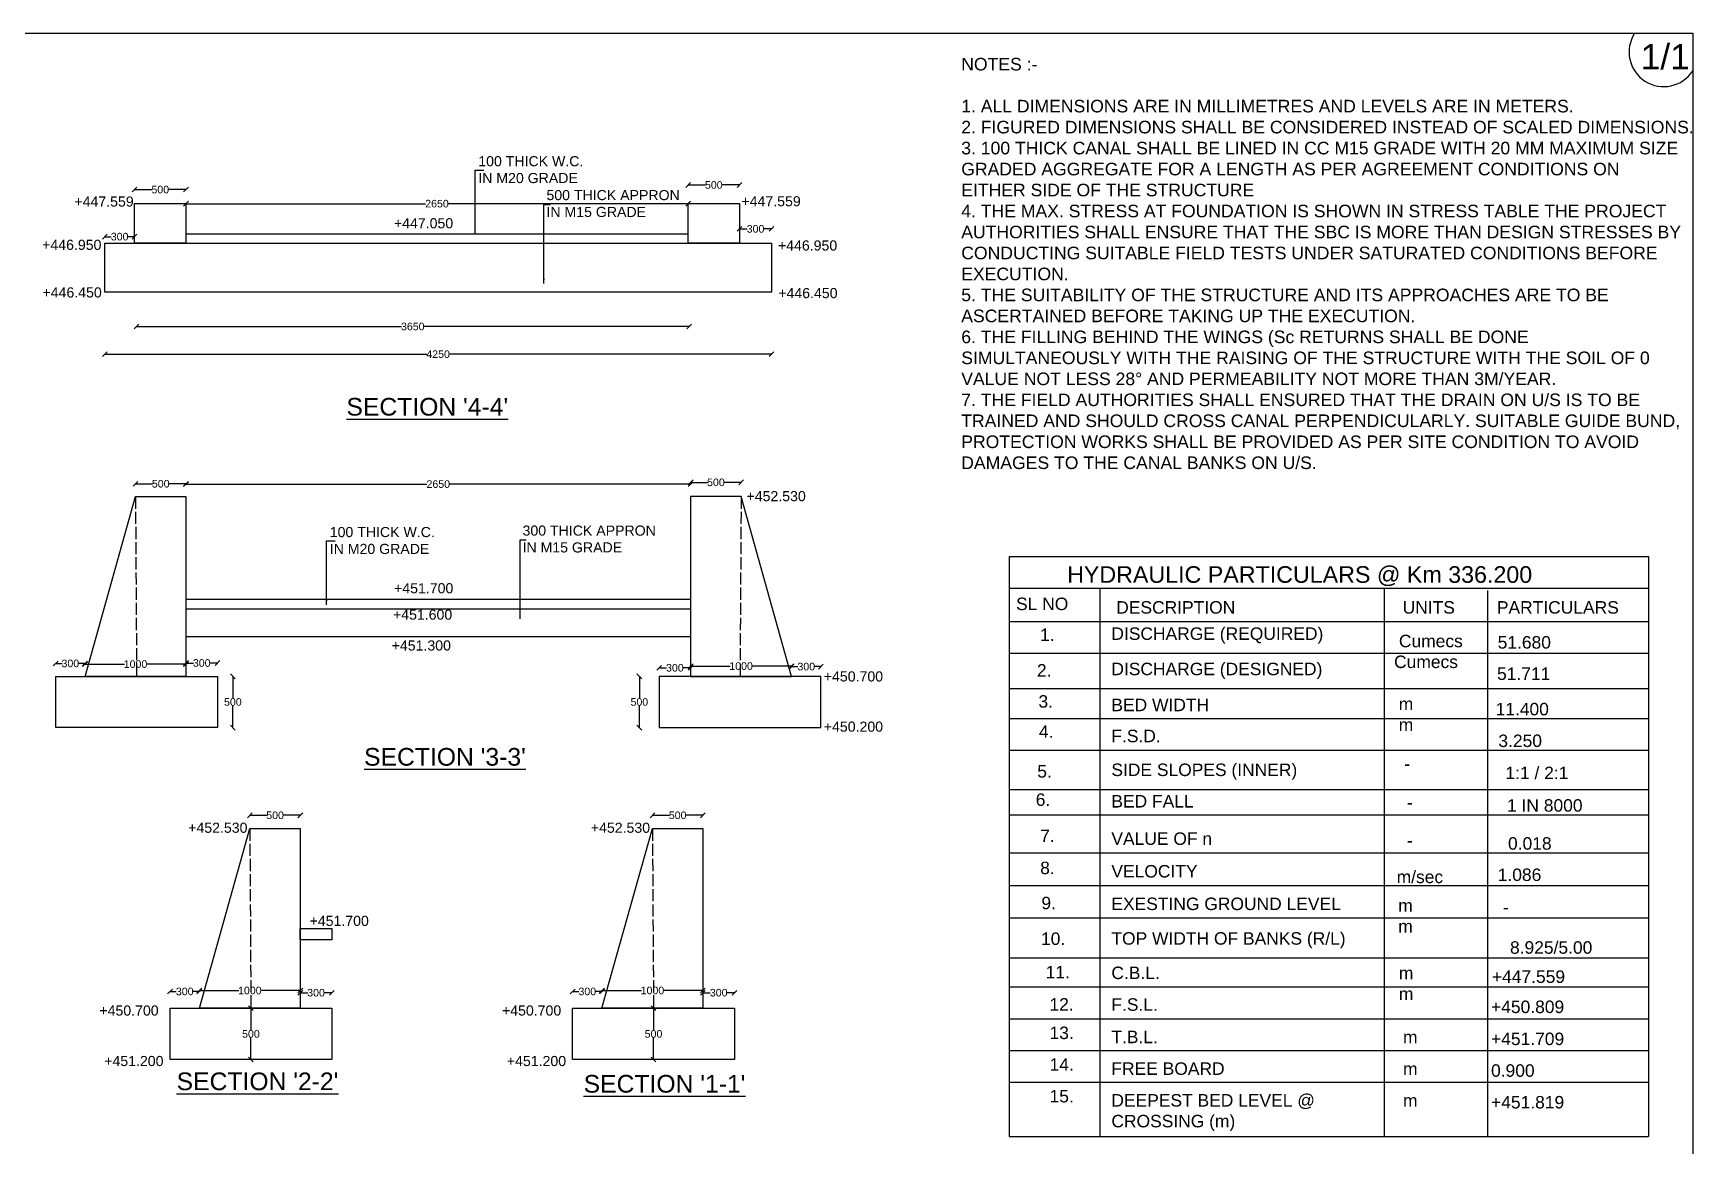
# Model space of a CAD drawing. Header units: millimetres. Extents: x 5124 to 3345871, y 2311 to 45968935.
# Drawn here: x 3313015 to 3345871, y 45946910 to 45968935 of the extents above; entities that cross this region are included whole.
import ezdxf

# ---------------------------------------------------------------- set-up
doc = ezdxf.new("R2010")
doc.units = ezdxf.units.MM
doc.header["$MEASUREMENT"] = 0
doc.linetypes.add('ACAD_ISO02W100', pattern=[15, 12, -3])
for name, color, linetype in [('DIMENSION', 7, 'Continuous'), ('DRAWING', 7, 'Continuous'), ('TEXT', 7, 'Continuous')]:
    doc.layers.add(name, color=color, linetype=linetype)
doc.styles.get("Standard").update_dxf_attribs({"font": 'arial.ttf', "height": 150})
doc.dimstyles.get("Standard").update_dxf_attribs({"dimtxt": 200, "dimasz": 110, "dimexe": 0.18, "dimexo": 0.0625, "dimgap": 0.09, "dimtad": 0, "dimtih": 1, "dimtoh": 1, "dimdec": 0, "dimzin": 0, "dimdsep": 46, "dimtxsty": 'Standard', "dimblk": 'OBLIQUE', "dimcen": 0.09, "dimse1": 1, "dimse2": 1, "dimadec": 0, "dimazin": 0, "dimtfac": 1, "dimtdec": 0, "dimtofl": 0, "dimtmove": 0, "dimatfit": 3, "dimfxl": 1, "dimtolj": 1, "dimtzin": 0, "dimarcsym": 0})

# ---------------------------------------------------------------- blocks, each defined once
blk = doc.blocks.new('_Oblique')
at = {"color": 0, "linetype": 'ByBlock', "lineweight": -2}
blk.add_line((-0.5, -0.5), (0.5, 0.5), dxfattribs=at)
blk = doc.blocks.new('*D59')
at = {"layer": 'Defpoints', "color": 0, "transparency": 16777216}
for p in [(3313461, 45956458), (3313461, 45956204), (3314042, 45956204)]:
    blk.add_point(p, dxfattribs=at)
at = {"layer": 'DIMENSION', "color": 0, "lineweight": -2, "transparency": 16777216}
for p, q in [((3313461, 45956458), (3313586, 45956458)), ((3314042, 45956458), (3313917, 45956458))]:
    blk.add_line(p, q, dxfattribs=at)
at = {"layer": 'DIMENSION', "color": 0, "lineweight": -2, "transparency": 16777216, "xscale": 95, "yscale": 95, "zscale": 95, "rotation": 180}
blk.add_blockref('_Oblique', (3313461, 45956458), dxfattribs=at)
at = {"layer": 'DIMENSION', "color": 0, "lineweight": -2, "transparency": 16777216, "xscale": 95, "yscale": 95, "zscale": 95}
blk.add_blockref('_Oblique', (3314042, 45956458), dxfattribs=at)
at = {"layer": 'DIMENSION', "color": 0, "transparency": 16777216, "insert": (3313751, 45956458), "char_height": 150, "attachment_point": 5}
blk.add_mtext('\\A1;300', dxfattribs=at)
blk = doc.blocks.new('*D60')
at = {"layer": 'Defpoints', "color": 0, "transparency": 16777216}
for p in [(3316040, 45956445), (3314042, 45956204), (3316040, 45956204)]:
    blk.add_point(p, dxfattribs=at)
at = {"layer": 'DIMENSION', "color": 0, "lineweight": -2, "transparency": 16777216}
for p, q in [((3314042, 45956445), (3314824, 45956445)), ((3316040, 45956445), (3315257, 45956445))]:
    blk.add_line(p, q, dxfattribs=at)
at = {"layer": 'DIMENSION', "color": 0, "lineweight": -2, "transparency": 16777216, "xscale": 95, "yscale": 95, "zscale": 95, "rotation": 180}
blk.add_blockref('_Oblique', (3314042, 45956445), dxfattribs=at)
at = {"layer": 'DIMENSION', "color": 0, "lineweight": -2, "transparency": 16777216, "xscale": 95, "yscale": 95, "zscale": 95}
blk.add_blockref('_Oblique', (3316040, 45956445), dxfattribs=at)
at = {"layer": 'DIMENSION', "color": 0, "transparency": 16777216, "insert": (3315041, 45956445), "char_height": 150, "attachment_point": 5}
blk.add_mtext('\\A1;1000', dxfattribs=at)
blk = doc.blocks.new('*D61')
at = {"layer": 'Defpoints', "color": 0, "transparency": 16777216}
for p in [(3316664, 45956467), (3316040, 45956204), (3316664, 45956204)]:
    blk.add_point(p, dxfattribs=at)
at = {"layer": 'DIMENSION', "color": 0, "lineweight": -2, "transparency": 16777216}
for p, q in [((3316040, 45956467), (3316187, 45956467)), ((3316664, 45956467), (3316517, 45956467))]:
    blk.add_line(p, q, dxfattribs=at)
at = {"layer": 'DIMENSION', "color": 0, "lineweight": -2, "transparency": 16777216, "xscale": 95, "yscale": 95, "zscale": 95, "rotation": 180}
blk.add_blockref('_Oblique', (3316040, 45956467), dxfattribs=at)
at = {"layer": 'DIMENSION', "color": 0, "lineweight": -2, "transparency": 16777216, "xscale": 95, "yscale": 95, "zscale": 95}
blk.add_blockref('_Oblique', (3316664, 45956467), dxfattribs=at)
at = {"layer": 'DIMENSION', "color": 0, "transparency": 16777216, "insert": (3316352, 45956467), "char_height": 150, "attachment_point": 5}
blk.add_mtext('\\A1;300', dxfattribs=at)
blk = doc.blocks.new('*D62')
at = {"layer": 'Defpoints', "color": 0, "transparency": 16777216}
for p in [(3316664, 45956204), (3316664, 45955188), (3316968, 45955188)]:
    blk.add_point(p, dxfattribs=at)
at = {"layer": 'DIMENSION', "color": 0, "lineweight": -2, "transparency": 16777216}
for p, q in [((3316968, 45956204), (3316968, 45955773)), ((3316968, 45955188), (3316968, 45955619))]:
    blk.add_line(p, q, dxfattribs=at)
at = {"layer": 'DIMENSION', "color": 0, "lineweight": -2, "transparency": 16777216, "xscale": 95, "yscale": 95, "zscale": 95}
for p, rotation in [((3316968, 45956204), 90), ((3316968, 45955188), 270)]:
    blk.add_blockref('_Oblique', p, dxfattribs=dict(at, rotation=rotation))
at = {"layer": 'DIMENSION', "color": 0, "transparency": 16777216, "insert": (3316968, 45955696), "char_height": 150, "attachment_point": 5}
blk.add_mtext('\\A1;500', dxfattribs=at)
blk = doc.blocks.new('*D63')
at = {"layer": 'Defpoints', "color": 0, "transparency": 16777216}
for p in [(3315041, 45959760), (3316040, 45960015), (3316040, 45959760)]:
    blk.add_point(p, dxfattribs=at)
at = {"layer": 'DIMENSION', "color": 0, "lineweight": -2, "transparency": 16777216}
for p, q in [((3315041, 45960015), (3315375, 45960015)), ((3316040, 45960015), (3315706, 45960015))]:
    blk.add_line(p, q, dxfattribs=at)
at = {"layer": 'DIMENSION', "color": 0, "lineweight": -2, "transparency": 16777216, "xscale": 95, "yscale": 95, "zscale": 95, "rotation": 180}
blk.add_blockref('_Oblique', (3315041, 45960015), dxfattribs=at)
at = {"layer": 'DIMENSION', "color": 0, "lineweight": -2, "transparency": 16777216, "xscale": 95, "yscale": 95, "zscale": 95}
blk.add_blockref('_Oblique', (3316040, 45960015), dxfattribs=at)
at = {"layer": 'DIMENSION', "color": 0, "transparency": 16777216, "insert": (3315540, 45960015), "char_height": 150, "attachment_point": 5}
blk.add_mtext('\\A1;500', dxfattribs=at)
blk = doc.blocks.new('*D64')
at = {"layer": 'Defpoints', "color": 0, "transparency": 16777216}
for p in [(3316040, 45959760), (3326031, 45960008), (3326031, 45959760)]:
    blk.add_point(p, dxfattribs=at)
at = {"layer": 'DIMENSION', "color": 0, "lineweight": -2, "transparency": 16777216}
for p, q in [((3316040, 45960008), (3320810, 45960008)), ((3326031, 45960008), (3321261, 45960008))]:
    blk.add_line(p, q, dxfattribs=at)
at = {"layer": 'DIMENSION', "color": 0, "lineweight": -2, "transparency": 16777216, "xscale": 95, "yscale": 95, "zscale": 95, "rotation": 180}
blk.add_blockref('_Oblique', (3316040, 45960008), dxfattribs=at)
at = {"layer": 'DIMENSION', "color": 0, "lineweight": -2, "transparency": 16777216, "xscale": 95, "yscale": 95, "zscale": 95}
blk.add_blockref('_Oblique', (3326031, 45960008), dxfattribs=at)
at = {"layer": 'DIMENSION', "color": 0, "transparency": 16777216, "insert": (3321035, 45960008), "char_height": 150, "attachment_point": 5}
blk.add_mtext('\\A1;2650', dxfattribs=at)
blk = doc.blocks.new('*D65')
at = {"layer": 'Defpoints', "color": 0, "transparency": 16777216}
for p in [(3327030, 45960043), (3326031, 45959760), (3327030, 45959760)]:
    blk.add_point(p, dxfattribs=at)
at = {"layer": 'DIMENSION', "color": 0, "lineweight": -2, "transparency": 16777216}
for p, q in [((3326031, 45960043), (3326365, 45960043)), ((3327030, 45960043), (3326696, 45960043))]:
    blk.add_line(p, q, dxfattribs=at)
at = {"layer": 'DIMENSION', "color": 0, "lineweight": -2, "transparency": 16777216, "xscale": 95, "yscale": 95, "zscale": 95, "rotation": 180}
blk.add_blockref('_Oblique', (3326031, 45960043), dxfattribs=at)
at = {"layer": 'DIMENSION', "color": 0, "lineweight": -2, "transparency": 16777216, "xscale": 95, "yscale": 95, "zscale": 95}
blk.add_blockref('_Oblique', (3327030, 45960043), dxfattribs=at)
at = {"layer": 'DIMENSION', "color": 0, "transparency": 16777216, "insert": (3326531, 45960043), "char_height": 150, "attachment_point": 5}
blk.add_mtext('\\A1;500', dxfattribs=at)
blk = doc.blocks.new('*D66')
at = {"layer": 'Defpoints', "color": 0, "transparency": 16777216}
for p in [(3325407, 45956204), (3325016, 45955188), (3325407, 45955188)]:
    blk.add_point(p, dxfattribs=at)
at = {"layer": 'DIMENSION', "color": 0, "lineweight": -2, "transparency": 16777216}
for p, q in [((3325016, 45956204), (3325016, 45955773)), ((3325016, 45955188), (3325016, 45955619))]:
    blk.add_line(p, q, dxfattribs=at)
at = {"layer": 'DIMENSION', "color": 0, "lineweight": -2, "transparency": 16777216, "xscale": 95, "yscale": 95, "zscale": 95}
for p, rotation in [((3325016, 45956204), 90), ((3325016, 45955188), 270)]:
    blk.add_blockref('_Oblique', p, dxfattribs=dict(at, rotation=rotation))
at = {"layer": 'DIMENSION', "color": 0, "transparency": 16777216, "insert": (3325016, 45955696), "char_height": 150, "attachment_point": 5}
blk.add_mtext('\\A1;500', dxfattribs=at)
blk = doc.blocks.new('*D67')
at = {"layer": 'Defpoints', "color": 0, "transparency": 16777216}
for p in [(3325407, 45956372), (3325407, 45956204), (3326031, 45956204)]:
    blk.add_point(p, dxfattribs=at)
at = {"layer": 'DIMENSION', "color": 0, "lineweight": -2, "transparency": 16777216}
for p, q in [((3325407, 45956372), (3325553, 45956372)), ((3326031, 45956372), (3325884, 45956372))]:
    blk.add_line(p, q, dxfattribs=at)
at = {"layer": 'DIMENSION', "color": 0, "lineweight": -2, "transparency": 16777216, "xscale": 95, "yscale": 95, "zscale": 95, "rotation": 180}
blk.add_blockref('_Oblique', (3325407, 45956372), dxfattribs=at)
at = {"layer": 'DIMENSION', "color": 0, "lineweight": -2, "transparency": 16777216, "xscale": 95, "yscale": 95, "zscale": 95}
blk.add_blockref('_Oblique', (3326031, 45956372), dxfattribs=at)
at = {"layer": 'DIMENSION', "color": 0, "transparency": 16777216, "insert": (3325719, 45956372), "char_height": 150, "attachment_point": 5}
blk.add_mtext('\\A1;300', dxfattribs=at)
blk = doc.blocks.new('*D68')
at = {"layer": 'Defpoints', "color": 0, "transparency": 16777216}
for p in [(3326031, 45956204), (3328029, 45956406), (3328029, 45956204)]:
    blk.add_point(p, dxfattribs=at)
at = {"layer": 'DIMENSION', "color": 0, "lineweight": -2, "transparency": 16777216}
for p, q in [((3326031, 45956406), (3326813, 45956406)), ((3328029, 45956406), (3327247, 45956406))]:
    blk.add_line(p, q, dxfattribs=at)
at = {"layer": 'DIMENSION', "color": 0, "lineweight": -2, "transparency": 16777216, "xscale": 95, "yscale": 95, "zscale": 95, "rotation": 180}
blk.add_blockref('_Oblique', (3326031, 45956406), dxfattribs=at)
at = {"layer": 'DIMENSION', "color": 0, "lineweight": -2, "transparency": 16777216, "xscale": 95, "yscale": 95, "zscale": 95}
blk.add_blockref('_Oblique', (3328029, 45956406), dxfattribs=at)
at = {"layer": 'DIMENSION', "color": 0, "transparency": 16777216, "insert": (3327030, 45956406), "char_height": 150, "attachment_point": 5}
blk.add_mtext('\\A1;1000', dxfattribs=at)
blk = doc.blocks.new('*D69')
at = {"layer": 'Defpoints', "color": 0, "transparency": 16777216}
for p in [(3328029, 45956204), (3328610, 45956396), (3328610, 45956204)]:
    blk.add_point(p, dxfattribs=at)
at = {"layer": 'DIMENSION', "color": 0, "lineweight": -2, "transparency": 16777216}
for p, q in [((3328029, 45956396), (3328154, 45956396)), ((3328610, 45956396), (3328485, 45956396))]:
    blk.add_line(p, q, dxfattribs=at)
at = {"layer": 'DIMENSION', "color": 0, "lineweight": -2, "transparency": 16777216, "xscale": 95, "yscale": 95, "zscale": 95, "rotation": 180}
blk.add_blockref('_Oblique', (3328029, 45956396), dxfattribs=at)
at = {"layer": 'DIMENSION', "color": 0, "lineweight": -2, "transparency": 16777216, "xscale": 95, "yscale": 95, "zscale": 95}
blk.add_blockref('_Oblique', (3328610, 45956396), dxfattribs=at)
at = {"layer": 'DIMENSION', "color": 0, "transparency": 16777216, "insert": (3328320, 45956396), "char_height": 150, "attachment_point": 5}
blk.add_mtext('\\A1;300', dxfattribs=at)
blk = doc.blocks.new('*D70')
at = {"layer": 'Defpoints', "color": 0, "transparency": 16777216}
for p in [(3317304, 45953452), (3317304, 45953190), (3318303, 45953190)]:
    blk.add_point(p, dxfattribs=at)
at = {"layer": 'DIMENSION', "color": 0, "lineweight": -2, "transparency": 16777216}
for p, q in [((3317304, 45953452), (3317638, 45953452)), ((3318303, 45953452), (3317969, 45953452))]:
    blk.add_line(p, q, dxfattribs=at)
at = {"layer": 'DIMENSION', "color": 0, "lineweight": -2, "transparency": 16777216, "xscale": 95, "yscale": 95, "zscale": 95, "rotation": 180}
blk.add_blockref('_Oblique', (3317304, 45953452), dxfattribs=at)
at = {"layer": 'DIMENSION', "color": 0, "lineweight": -2, "transparency": 16777216, "xscale": 95, "yscale": 95, "zscale": 95}
blk.add_blockref('_Oblique', (3318303, 45953452), dxfattribs=at)
at = {"layer": 'DIMENSION', "color": 0, "transparency": 16777216, "insert": (3317804, 45953452), "char_height": 150, "attachment_point": 5}
blk.add_mtext('\\A1;500', dxfattribs=at)
blk = doc.blocks.new('*D71')
at = {"layer": 'Defpoints', "color": 0, "transparency": 16777216}
for p in [(3318303, 45949940), (3318303, 45949633), (3318927, 45949633)]:
    blk.add_point(p, dxfattribs=at)
at = {"layer": 'DIMENSION', "color": 0, "lineweight": -2, "transparency": 16777216}
for p, q in [((3318303, 45949940), (3318450, 45949940)), ((3318927, 45949940), (3318781, 45949940))]:
    blk.add_line(p, q, dxfattribs=at)
at = {"layer": 'DIMENSION', "color": 0, "lineweight": -2, "transparency": 16777216, "xscale": 95, "yscale": 95, "zscale": 95, "rotation": 180}
blk.add_blockref('_Oblique', (3318303, 45949940), dxfattribs=at)
at = {"layer": 'DIMENSION', "color": 0, "lineweight": -2, "transparency": 16777216, "xscale": 95, "yscale": 95, "zscale": 95}
blk.add_blockref('_Oblique', (3318927, 45949940), dxfattribs=at)
at = {"layer": 'DIMENSION', "color": 0, "transparency": 16777216, "insert": (3318615, 45949940), "char_height": 150, "attachment_point": 5}
blk.add_mtext('\\A1;300', dxfattribs=at)
blk = doc.blocks.new('*D72')
at = {"layer": 'Defpoints', "color": 0, "transparency": 16777216}
for p in [(3316305, 45949984), (3316305, 45949633), (3318303, 45949633)]:
    blk.add_point(p, dxfattribs=at)
at = {"layer": 'DIMENSION', "color": 0, "lineweight": -2, "transparency": 16777216}
for p, q in [((3316305, 45949984), (3317087, 45949984)), ((3318303, 45949984), (3317521, 45949984))]:
    blk.add_line(p, q, dxfattribs=at)
at = {"layer": 'DIMENSION', "color": 0, "lineweight": -2, "transparency": 16777216, "xscale": 95, "yscale": 95, "zscale": 95, "rotation": 180}
blk.add_blockref('_Oblique', (3316305, 45949984), dxfattribs=at)
at = {"layer": 'DIMENSION', "color": 0, "lineweight": -2, "transparency": 16777216, "xscale": 95, "yscale": 95, "zscale": 95}
blk.add_blockref('_Oblique', (3318303, 45949984), dxfattribs=at)
at = {"layer": 'DIMENSION', "color": 0, "transparency": 16777216, "insert": (3317304, 45949984), "char_height": 150, "attachment_point": 5}
blk.add_mtext('\\A1;1000', dxfattribs=at)
blk = doc.blocks.new('*D73')
at = {"layer": 'Defpoints', "color": 0, "transparency": 16777216}
for p in [(3315724, 45949965), (3315724, 45949633), (3316305, 45949633)]:
    blk.add_point(p, dxfattribs=at)
at = {"layer": 'DIMENSION', "color": 0, "lineweight": -2, "transparency": 16777216}
for p, q in [((3315724, 45949965), (3315849, 45949965)), ((3316305, 45949965), (3316180, 45949965))]:
    blk.add_line(p, q, dxfattribs=at)
at = {"layer": 'DIMENSION', "color": 0, "lineweight": -2, "transparency": 16777216, "xscale": 95, "yscale": 95, "zscale": 95, "rotation": 180}
blk.add_blockref('_Oblique', (3315724, 45949965), dxfattribs=at)
at = {"layer": 'DIMENSION', "color": 0, "lineweight": -2, "transparency": 16777216, "xscale": 95, "yscale": 95, "zscale": 95}
blk.add_blockref('_Oblique', (3316305, 45949965), dxfattribs=at)
at = {"layer": 'DIMENSION', "color": 0, "transparency": 16777216, "insert": (3316015, 45949965), "char_height": 150, "attachment_point": 5}
blk.add_mtext('\\A1;300', dxfattribs=at)
blk = doc.blocks.new('*D74')
at = {"layer": 'Defpoints', "color": 0, "transparency": 16777216}
for p in [(3317326, 45949633), (3317326, 45948618), (3317326, 45948618)]:
    blk.add_point(p, dxfattribs=at)
at = {"layer": 'DIMENSION', "color": 0, "lineweight": -2, "transparency": 16777216}
for p, q in [((3317326, 45949633), (3317326, 45949202)), ((3317326, 45948618), (3317326, 45949049))]:
    blk.add_line(p, q, dxfattribs=at)
at = {"layer": 'DIMENSION', "color": 0, "lineweight": -2, "transparency": 16777216, "xscale": 95, "yscale": 95, "zscale": 95}
for p, rotation in [((3317326, 45949633), 90), ((3317326, 45948618), 270)]:
    blk.add_blockref('_Oblique', p, dxfattribs=dict(at, rotation=rotation))
at = {"layer": 'DIMENSION', "color": 0, "transparency": 16777216, "insert": (3317326, 45949125), "char_height": 150, "attachment_point": 5}
blk.add_mtext('\\A1;500', dxfattribs=at)
blk = doc.blocks.new('*D75')
at = {"layer": 'Defpoints', "color": 0, "transparency": 16777216}
for p in [(3325275, 45953452), (3325275, 45953190), (3326274, 45953190)]:
    blk.add_point(p, dxfattribs=at)
at = {"layer": 'DIMENSION', "color": 0, "lineweight": -2, "transparency": 16777216}
for p, q in [((3325275, 45953452), (3325609, 45953452)), ((3326274, 45953452), (3325940, 45953452))]:
    blk.add_line(p, q, dxfattribs=at)
at = {"layer": 'DIMENSION', "color": 0, "lineweight": -2, "transparency": 16777216, "xscale": 95, "yscale": 95, "zscale": 95, "rotation": 180}
blk.add_blockref('_Oblique', (3325275, 45953452), dxfattribs=at)
at = {"layer": 'DIMENSION', "color": 0, "lineweight": -2, "transparency": 16777216, "xscale": 95, "yscale": 95, "zscale": 95}
blk.add_blockref('_Oblique', (3326274, 45953452), dxfattribs=at)
at = {"layer": 'DIMENSION', "color": 0, "transparency": 16777216, "insert": (3325774, 45953452), "char_height": 150, "attachment_point": 5}
blk.add_mtext('\\A1;500', dxfattribs=at)
blk = doc.blocks.new('*D76')
at = {"layer": 'Defpoints', "color": 0, "transparency": 16777216}
for p in [(3326274, 45949940), (3326274, 45949633), (3326898, 45949633)]:
    blk.add_point(p, dxfattribs=at)
at = {"layer": 'DIMENSION', "color": 0, "lineweight": -2, "transparency": 16777216}
for p, q in [((3326274, 45949940), (3326420, 45949940)), ((3326898, 45949940), (3326751, 45949940))]:
    blk.add_line(p, q, dxfattribs=at)
at = {"layer": 'DIMENSION', "color": 0, "lineweight": -2, "transparency": 16777216, "xscale": 95, "yscale": 95, "zscale": 95, "rotation": 180}
blk.add_blockref('_Oblique', (3326274, 45949940), dxfattribs=at)
at = {"layer": 'DIMENSION', "color": 0, "lineweight": -2, "transparency": 16777216, "xscale": 95, "yscale": 95, "zscale": 95}
blk.add_blockref('_Oblique', (3326898, 45949940), dxfattribs=at)
at = {"layer": 'DIMENSION', "color": 0, "transparency": 16777216, "insert": (3326586, 45949940), "char_height": 150, "attachment_point": 5}
blk.add_mtext('\\A1;300', dxfattribs=at)
blk = doc.blocks.new('*D77')
at = {"layer": 'Defpoints', "color": 0, "transparency": 16777216}
for p in [(3324275, 45949984), (3324275, 45949633), (3326274, 45949633)]:
    blk.add_point(p, dxfattribs=at)
at = {"layer": 'DIMENSION', "color": 0, "lineweight": -2, "transparency": 16777216}
for p, q in [((3324275, 45949984), (3325058, 45949984)), ((3326274, 45949984), (3325491, 45949984))]:
    blk.add_line(p, q, dxfattribs=at)
at = {"layer": 'DIMENSION', "color": 0, "lineweight": -2, "transparency": 16777216, "xscale": 95, "yscale": 95, "zscale": 95, "rotation": 180}
blk.add_blockref('_Oblique', (3324275, 45949984), dxfattribs=at)
at = {"layer": 'DIMENSION', "color": 0, "lineweight": -2, "transparency": 16777216, "xscale": 95, "yscale": 95, "zscale": 95}
blk.add_blockref('_Oblique', (3326274, 45949984), dxfattribs=at)
at = {"layer": 'DIMENSION', "color": 0, "transparency": 16777216, "insert": (3325275, 45949984), "char_height": 150, "attachment_point": 5}
blk.add_mtext('\\A1;1000', dxfattribs=at)
blk = doc.blocks.new('*D78')
at = {"layer": 'Defpoints', "color": 0, "transparency": 16777216}
for p in [(3323695, 45949965), (3323695, 45949633), (3324275, 45949633)]:
    blk.add_point(p, dxfattribs=at)
at = {"layer": 'DIMENSION', "color": 0, "lineweight": -2, "transparency": 16777216}
for p, q in [((3323695, 45949965), (3323820, 45949965)), ((3324275, 45949965), (3324151, 45949965))]:
    blk.add_line(p, q, dxfattribs=at)
at = {"layer": 'DIMENSION', "color": 0, "lineweight": -2, "transparency": 16777216, "xscale": 95, "yscale": 95, "zscale": 95, "rotation": 180}
blk.add_blockref('_Oblique', (3323695, 45949965), dxfattribs=at)
at = {"layer": 'DIMENSION', "color": 0, "lineweight": -2, "transparency": 16777216, "xscale": 95, "yscale": 95, "zscale": 95}
blk.add_blockref('_Oblique', (3324275, 45949965), dxfattribs=at)
at = {"layer": 'DIMENSION', "color": 0, "transparency": 16777216, "insert": (3323985, 45949965), "char_height": 150, "attachment_point": 5}
blk.add_mtext('\\A1;300', dxfattribs=at)
blk = doc.blocks.new('*D79')
at = {"layer": 'Defpoints', "color": 0, "transparency": 16777216}
for p in [(3325296, 45949633), (3325296, 45948618), (3325296, 45948618)]:
    blk.add_point(p, dxfattribs=at)
at = {"layer": 'DIMENSION', "color": 0, "lineweight": -2, "transparency": 16777216}
for p, q in [((3325296, 45949633), (3325296, 45949202)), ((3325296, 45948618), (3325296, 45949049))]:
    blk.add_line(p, q, dxfattribs=at)
at = {"layer": 'DIMENSION', "color": 0, "lineweight": -2, "transparency": 16777216, "xscale": 95, "yscale": 95, "zscale": 95}
for p, rotation in [((3325296, 45949633), 90), ((3325296, 45948618), 270)]:
    blk.add_blockref('_Oblique', p, dxfattribs=dict(at, rotation=rotation))
at = {"layer": 'DIMENSION', "color": 0, "transparency": 16777216, "insert": (3325296, 45949125), "char_height": 150, "attachment_point": 5}
blk.add_mtext('\\A1;500', dxfattribs=at)
blk = doc.blocks.new('*D122')
at = {"layer": 'Defpoints', "color": 0, "transparency": 16777216}
for p in [(3314432, 45964907), (3314432, 45964781), (3315022, 45964781)]:
    blk.add_point(p, dxfattribs=at)
at = {"layer": 'DIMENSION', "color": 0, "lineweight": -2, "transparency": 16777216}
for p, q in [((3314432, 45964907), (3314561, 45964907)), ((3315022, 45964907), (3314892, 45964907))]:
    blk.add_line(p, q, dxfattribs=at)
at = {"layer": 'DIMENSION', "color": 0, "lineweight": -2, "transparency": 16777216, "xscale": 95, "yscale": 95, "zscale": 95, "rotation": 180}
blk.add_blockref('_Oblique', (3314432, 45964907), dxfattribs=at)
at = {"layer": 'DIMENSION', "color": 0, "lineweight": -2, "transparency": 16777216, "xscale": 95, "yscale": 95, "zscale": 95}
blk.add_blockref('_Oblique', (3315022, 45964907), dxfattribs=at)
at = {"layer": 'DIMENSION', "color": 0, "transparency": 16777216, "insert": (3314727, 45964907), "char_height": 150, "attachment_point": 5}
blk.add_mtext('\\A1;300', dxfattribs=at)
blk = doc.blocks.new('*D123')
at = {"layer": 'Defpoints', "color": 0, "transparency": 16777216}
for p in [(3316040, 45965839), (3315022, 45965560), (3316040, 45965560)]:
    blk.add_point(p, dxfattribs=at)
at = {"layer": 'DIMENSION', "color": 0, "lineweight": -2, "transparency": 16777216}
for p, q in [((3315022, 45965839), (3315365, 45965839)), ((3316040, 45965839), (3315696, 45965839))]:
    blk.add_line(p, q, dxfattribs=at)
at = {"layer": 'DIMENSION', "color": 0, "lineweight": -2, "transparency": 16777216, "xscale": 95, "yscale": 95, "zscale": 95, "rotation": 180}
blk.add_blockref('_Oblique', (3315022, 45965839), dxfattribs=at)
at = {"layer": 'DIMENSION', "color": 0, "lineweight": -2, "transparency": 16777216, "xscale": 95, "yscale": 95, "zscale": 95}
blk.add_blockref('_Oblique', (3316040, 45965839), dxfattribs=at)
at = {"layer": 'DIMENSION', "color": 0, "transparency": 16777216, "insert": (3315531, 45965839), "char_height": 150, "attachment_point": 5}
blk.add_mtext('\\A1;500', dxfattribs=at)
blk = doc.blocks.new('*D124')
at = {"layer": 'Defpoints', "color": 0, "transparency": 16777216}
for p in [(3316040, 45965560), (3325981, 45965560), (3325981, 45965560)]:
    blk.add_point(p, dxfattribs=at)
at = {"layer": 'DIMENSION', "color": 0, "lineweight": -2, "transparency": 16777216}
for p, q in [((3316040, 45965560), (3320785, 45965560)), ((3325981, 45965560), (3321235, 45965560))]:
    blk.add_line(p, q, dxfattribs=at)
at = {"layer": 'DIMENSION', "color": 0, "lineweight": -2, "transparency": 16777216, "xscale": 95, "yscale": 95, "zscale": 95, "rotation": 180}
blk.add_blockref('_Oblique', (3316040, 45965560), dxfattribs=at)
at = {"layer": 'DIMENSION', "color": 0, "lineweight": -2, "transparency": 16777216, "xscale": 95, "yscale": 95, "zscale": 95}
blk.add_blockref('_Oblique', (3325981, 45965560), dxfattribs=at)
at = {"layer": 'DIMENSION', "color": 0, "transparency": 16777216, "insert": (3321010, 45965560), "char_height": 150, "attachment_point": 5}
blk.add_mtext('\\A1;2650', dxfattribs=at)
blk = doc.blocks.new('*D125')
at = {"layer": 'Defpoints', "color": 0, "transparency": 16777216}
for p in [(3326998, 45965931), (3325981, 45965560), (3326998, 45965560)]:
    blk.add_point(p, dxfattribs=at)
at = {"layer": 'DIMENSION', "color": 0, "lineweight": -2, "transparency": 16777216}
for p, q in [((3325981, 45965931), (3326324, 45965931)), ((3326998, 45965931), (3326655, 45965931))]:
    blk.add_line(p, q, dxfattribs=at)
at = {"layer": 'DIMENSION', "color": 0, "lineweight": -2, "transparency": 16777216, "xscale": 95, "yscale": 95, "zscale": 95, "rotation": 180}
blk.add_blockref('_Oblique', (3325981, 45965931), dxfattribs=at)
at = {"layer": 'DIMENSION', "color": 0, "lineweight": -2, "transparency": 16777216, "xscale": 95, "yscale": 95, "zscale": 95}
blk.add_blockref('_Oblique', (3326998, 45965931), dxfattribs=at)
at = {"layer": 'DIMENSION', "color": 0, "transparency": 16777216, "insert": (3326489, 45965931), "char_height": 150, "attachment_point": 5}
blk.add_mtext('\\A1;500', dxfattribs=at)
blk = doc.blocks.new('*D126')
at = {"layer": 'Defpoints', "color": 0, "transparency": 16777216}
for p in [(3327633, 45965061), (3326998, 45964781), (3327633, 45964781)]:
    blk.add_point(p, dxfattribs=at)
at = {"layer": 'DIMENSION', "color": 0, "lineweight": -2, "transparency": 16777216}
for p, q in [((3326998, 45965061), (3327150, 45965061)), ((3327633, 45965061), (3327481, 45965061))]:
    blk.add_line(p, q, dxfattribs=at)
at = {"layer": 'DIMENSION', "color": 0, "lineweight": -2, "transparency": 16777216, "xscale": 95, "yscale": 95, "zscale": 95, "rotation": 180}
blk.add_blockref('_Oblique', (3326998, 45965061), dxfattribs=at)
at = {"layer": 'DIMENSION', "color": 0, "lineweight": -2, "transparency": 16777216, "xscale": 95, "yscale": 95, "zscale": 95}
blk.add_blockref('_Oblique', (3327633, 45965061), dxfattribs=at)
at = {"layer": 'DIMENSION', "color": 0, "transparency": 16777216, "insert": (3327316, 45965061), "char_height": 150, "attachment_point": 5}
blk.add_mtext('\\A1;300', dxfattribs=at)
blk = doc.blocks.new('*D127')
at = {"layer": 'Defpoints', "color": 0, "transparency": 16777216}
for p in [(3315060, 45963810), (3326000, 45963810), (3326000, 45963128)]:
    blk.add_point(p, dxfattribs=at)
at = {"layer": 'DIMENSION', "color": 0, "lineweight": -2, "transparency": 16777216}
for p, q in [((3315060, 45963128), (3320306, 45963128)), ((3326000, 45963128), (3320754, 45963128))]:
    blk.add_line(p, q, dxfattribs=at)
at = {"layer": 'DIMENSION', "color": 0, "lineweight": -2, "transparency": 16777216, "xscale": 95, "yscale": 95, "zscale": 95, "rotation": 180}
blk.add_blockref('_Oblique', (3315060, 45963128), dxfattribs=at)
at = {"layer": 'DIMENSION', "color": 0, "lineweight": -2, "transparency": 16777216, "xscale": 95, "yscale": 95, "zscale": 95}
blk.add_blockref('_Oblique', (3326000, 45963128), dxfattribs=at)
at = {"layer": 'DIMENSION', "color": 0, "transparency": 16777216, "insert": (3320530, 45963128), "char_height": 150, "attachment_point": 5}
blk.add_mtext('\\A1;3650', dxfattribs=at)
blk = doc.blocks.new('*D128')
at = {"layer": 'Defpoints', "color": 0, "transparency": 16777216}
for p in [(3314432, 45963810), (3327633, 45963810), (3327633, 45962580)]:
    blk.add_point(p, dxfattribs=at)
at = {"layer": 'DIMENSION', "color": 0, "lineweight": -2, "transparency": 16777216}
for p, q in [((3314432, 45962580), (3320806, 45962580)), ((3327633, 45962580), (3321259, 45962580))]:
    blk.add_line(p, q, dxfattribs=at)
at = {"layer": 'DIMENSION', "color": 0, "lineweight": -2, "transparency": 16777216, "xscale": 95, "yscale": 95, "zscale": 95, "rotation": 180}
blk.add_blockref('_Oblique', (3314432, 45962580), dxfattribs=at)
at = {"layer": 'DIMENSION', "color": 0, "lineweight": -2, "transparency": 16777216, "xscale": 95, "yscale": 95, "zscale": 95}
blk.add_blockref('_Oblique', (3327633, 45962580), dxfattribs=at)
at = {"layer": 'DIMENSION', "color": 0, "transparency": 16777216, "insert": (3321032, 45962580), "char_height": 150, "attachment_point": 5}
blk.add_mtext('\\A1;4250', dxfattribs=at)

msp = doc.modelspace()

# ---------------------------------------------------------------- linework, layer by layer
at = {"layer": 'DIMENSION'}
msp.add_lwpolyline([(3318303.2, 45951212), (3318928.9, 45951212), (3318928.9, 45950989.8), (3318303.2, 45950989.8)], close=True, dxfattribs=at)
msp.add_arc((3345294.9, 45968563), 685.7, 147.14621, 327.14621, dxfattribs=at)
at = {"layer": 'DRAWING'}
for points in [[(3264109.7, 45968935), (3345870.9, 45968935), (3345870.9, 45924009.6), (3264109.7, 45924009.6)], [(3316039.7, 45964780.6), (3315022.1, 45964780.6), (3315022.1, 45965560.5), (3316039.7, 45965560.5)], [(3326998.1, 45964780.6), (3325980.5, 45964780.6), (3325980.5, 45965560.5), (3326998.1, 45965560.5)], [(3314431.8, 45964780.6), (3327632.9, 45964780.6), (3327632.9, 45963809.7), (3314431.8, 45963809.7)], [(3316039.9, 45956203.5), (3314041.6, 45956203.5), (3315040.7, 45959760.3), (3316039.9, 45959760.3)], [(3326031.1, 45956203.5), (3328029.4, 45956203.5), (3327030.2, 45959760.3), (3326031.1, 45959760.3)], [(3313461.2, 45956203.5), (3316664.1, 45956203.5), (3316664.1, 45955188.2), (3313461.2, 45955188.2)], [(3328609.8, 45956203.5), (3325406.9, 45956203.5), (3325406.9, 45955188.2), (3328609.8, 45955188.2)], [(3318303.2, 45949633.2), (3316304.9, 45949633.2), (3317304, 45953189.9), (3318303.2, 45953189.9)], [(3326273.8, 45949633.2), (3324275.4, 45949633.2), (3325274.6, 45953189.9), (3326273.8, 45953189.9)], [(3315724.5, 45949633.2), (3318927.4, 45949633.2), (3318927.4, 45948617.8), (3315724.5, 45948617.8)], [(3323695, 45949633.2), (3326898, 45949633.2), (3326898, 45948617.8), (3323695, 45948617.8)]]:
    msp.add_lwpolyline(points, close=True, dxfattribs=at)
for points in [[(3316039.7, 45964960), (3325980.5, 45964960)], [(3316039.9, 45957728.2), (3326031.1, 45957728.2)], [(3316039.9, 45957537.9), (3326031.1, 45957537.9)], [(3316039.9, 45956991.5), (3326031.1, 45956991.5)]]:
    msp.add_lwpolyline(points, dxfattribs=at)
at = {"layer": 'DRAWING', "linetype": 'ACAD_ISO02W100', "ltscale": 20}
for points in [[(3315040.7, 45959760.3), (3315062.6, 45956203.5)], [(3327030.2, 45959760.3), (3327008.3, 45956203.5)], [(3317304, 45953189.9), (3317325.9, 45949633.2)], [(3325274.6, 45953189.9), (3325296.5, 45949633.2)]]:
    msp.add_lwpolyline(points, dxfattribs=at)
at = {"layer": 'TEXT', "ltscale": 0.02}
for points in [[(3332335.8, 45958572.9), (3344993.6, 45958572.9)], [(3332335.8, 45957952), (3344993.6, 45957952)], [(3334134.4, 45957952), (3334134.4, 45947096.8)], [(3339757.5, 45957952), (3339757.5, 45947096.8)], [(3341809.6, 45957901.4), (3341809.6, 45947096.8)], [(3332335.8, 45957288.8), (3344993.6, 45957288.8)], [(3332335.8, 45956661.3), (3344993.6, 45956661.3)], [(3332335.8, 45955962.2), (3344993.6, 45955962.2)], [(3332335.8, 45955370.7), (3344993.6, 45955370.7)], [(3332335.8, 45954743.3), (3344993.6, 45954743.3)], [(3332335.8, 45953965.9), (3344993.6, 45953965.9)], [(3332335.8, 45953464), (3344993.6, 45953464)], [(3332335.8, 45952711.1), (3344993.6, 45952711.1)], [(3332335.8, 45952065.7), (3344993.6, 45952065.7)], [(3332335.8, 45951420.4), (3344993.6, 45951420.4)], [(3332335.8, 45950627.8), (3344993.6, 45950627.8)], [(3332335.8, 45950054.2), (3344993.6, 45950054.2)], [(3332335.8, 45949426.8), (3344993.6, 45949426.8)], [(3332335.8, 45948799.4), (3344993.6, 45948799.4)], [(3332335.8, 45948172), (3344993.6, 45948172)], [(3332335.8, 45947096.8), (3344993.6, 45947096.8)]]:
    msp.add_lwpolyline(points, dxfattribs=at)
at = {"layer": 'TEXT'}
for points in [[(3332335.8, 45958572.9), (3332335.8, 45947096.8)], [(3344993.6, 45958572.9), (3344993.6, 45947096.8)]]:
    msp.add_lwpolyline(points, dxfattribs=at)

# ---------------------------------------------------------------- texts
at = {"layer": 'TEXT', "color": 7}
for s, p in [("%%USECTION '4-4'", (3319216.8, 45961364.9)), ("%%USECTION '3-3'", (3319566.1, 45954435.3)), ("%%USECTION '2-2'", (3315854.8, 45948011.5)), ("%%USECTION '1-1'", (3323913.1, 45947962.8))]:
    msp.add_text(s, height=350, dxfattribs=at).set_placement(p)
at = {"layer": 'TEXT', "attachment_point": 1}
for s, insert, char_height, width in [('1/1', (3344840, 45968720.1), 500, 634.796), ('NOTES :- \\P\\P1. ALL DIMENSIONS ARE IN MILLIMETRES AND LEVELS ARE IN METERS. \\P2. FIGURED DIMENSIONS SHALL BE CONSIDERED INSTEAD OF SCALED DIMENSIONS. \\P3. 100 THICK CANAL SHALL BE LINED IN CC M15 GRADE WITH 20 MM MAXIMUM SIZE GRADED AGGREGATE FOR A LENGTH AS PER AGREEMENT CONDITIONS ON EITHER SIDE OF THE STRUCTURE \\P4. THE MAX. STRESS AT FOUNDATION IS SHOWN IN STRESS TABLE THE PROJECT AUTHORITIES SHALL ENSURE THAT THE SBC IS MORE THAN DESIGN STRESSES BY CONDUCTING SUITABLE FIELD TESTS UNDER SATURATED CONDITIONS BEFORE EXECUTION. \\P5. THE SUITABILITY OF THE STRUCTURE AND ITS APPROACHES ARE TO BE ASCERTAINED BEFORE TAKING UP THE EXECUTION. \\P6. THE FILLING BEHIND THE WINGS (Sc RETURNS SHALL BE DONE SIMULTANEOUSLY WITH THE RAISING OF THE STRUCTURE WITH THE SOIL OF 0 VALUE NOT LESS 28° AND PERMEABILITY NOT MORE THAN 3M/YEAR. \\P7. THE FIELD AUTHORITIES SHALL ENSURED THAT THE DRAIN ON U/S IS TO BE TRAINED AND SHOULD CROSS CANAL PERPENDICULARLY. SUITABLE GUIDE BUND, PROTECTION WORKS SHALL BE PROVIDED AS PER SITE CONDITION TO AVOID DAMAGES TO THE CANAL BANKS ON U/S. ', (3331388.2, 45968446.5), 249.1136, 14279.432), ('100 THICK W.C. IN M20 GRADE', (3321827, 45966501.1), 200, 2375.943), ('+447.559', (3313831.3, 45965702.6), 200, 2497.634), ('500 THICK APPRON \\PIN M15 GRADE', (3323176.5, 45965830), 200, 3003.449), ('+447.559', (3327037.1, 45965708.8), 200, 2497.634), ('+447.050', (3320156.5, 45965272.6), 200, 2497.634), ('+446.950', (3313193.1, 45964846.2), 200, 2497.634), ('+446.950', (3327759.6, 45964832.7), 200, 2497.634), ('+446.450', (3313199.7, 45963903.2), 200, 2497.634), ('+446.450', (3327766.2, 45963889.7), 200, 2497.634), ('+452.530', (3327137.4, 45959870.4), 200, 2497.634), ('100 THICK W.C. IN M20 GRADE', (3318886.5, 45959159.7), 200, 2375.943), ('300 THICK APPRON \\PIN M15 GRADE', (3322703.2, 45959188.8), 200, 3003.449), ('\\PHYDRAULIC PARTICULARS @ Km 336.200', (3333484.2, 45958932.7), 329.199, 14000.535), ('+451.700', (3320159.8, 45958047.7), 200, 2497.634), (' SL NO', (3332377.4, 45957761.4), 246.9, 1820.488), ('+451.600', (3320138, 45957525.4), 200, 2497.634), (' DESCRIPTION ', (3334360.4, 45957691.7), 246.899, 4207.841), ('UNITS', (3340126.3, 45957691.7), 246.9, 1638.629), ('PARTICULARS', (3341991.9, 45957691.7), 246.899, 3924.79), ('1.', (3332949.5, 45957151.6), 246.9, 364.481), ('DISCHARGE (REQUIRED)', (3334360.4, 45957172.1), 246.899, 6884.418), ('+451.300', (3320112.4, 45956914.2), 200, 2497.634), (' Cumecs \\PCumecs \\P ', (3339956.9, 45957026.2), 246.9, 1540.269), ('51.680', (3342007.4, 45956999.9), 246.9, 1358.889), ('2.', (3332886.2, 45956444.7), 246.9, 364.481), ('DISCHARGE (DESIGNED)', (3334360.4, 45956473), 246.899, 6852.905), ('+450.700', (3328667.3, 45956301.9), 200, 2497.634), ('\\P51.711', (3341995.5, 45956790.8), 246.9, 1681.251), ('3.', (3332917.1, 45955831.1), 246.9, 364.481), ('BED WIDTH', (3334360.4, 45955760.3), 246.9, 3116.63), ('m \\Pm ', (3340049, 45955780.9), 246.9, 290.34), ('11.400', (3341966.5, 45955678.5), 246.9, 899.268), ('+450.200', (3328667.3, 45955307.5), 200, 2497.634), ('4.', (3332926, 45955234.1), 246.9, 364.481), ('F.S.D.', (3334360.4, 45955146.2), 246.9, 1521.783), ('3.250', (3342021.8, 45955051.1), 246.9, 1129.079), ('5.', (3332893, 45954446.1), 246.9, 364.481), ('SIDE SLOPES (INNER)', (3334360.4, 45954476.6), 246.899, 25092.525), ('-', (3340160.8, 45954596), 246.9, 290.34), ('1:1 / 2:1', (3342161.7, 45954415.4), 246.9, 1809.316), ('6.', (3332862.9, 45953885.7), 246.9, 364.481), ('BED FALL', (3334360.4, 45953853.6), 246.9, 2635.862), ('-', (3340213.8, 45953831.4), 246.9, 290.34), ('1 IN 8000', (3342192.8, 45953771.8), 246.9, 1727.111), ('+452.530', (3316084.4, 45953306.5), 200, 2497.634), ('+452.530', (3324055, 45953306.5), 200, 2497.634), ('7.', (3332951.2, 45953169.8), 246.9, 364.481), ('VALUE OF n', (3334360.4, 45953114), 246.9, 3259.132), ('-', (3340213.8, 45953078.5), 246.9, 290.34), (' 0.018 \\P', (3342116.9, 45953018.9), 246.9, 1130.693), ('8.', (3332951.2, 45952534.7), 246.9, 364.481), ('VELOCITY', (3334360.4, 45952468.6), 246.9, 2817.684), ('m/sec', (3340008, 45952357), 246.9, 1070.97), ('1.086', (3342008.9, 45952399.3), 246.9, 1130.087), ('9.', (3332974.8, 45951839.2), 246.9, 364.481), ('EXESTING GROUND LEVEL', (3334360.4, 45951823.3), 246.899, 6479.701), ('m \\Pm ', (3340039.7, 45951790.4), 246.9, 290.34), ('-', (3342109.8, 45951753.8), 246.9, 1129.079), ('+451.700', (3318487, 45951463.5), 200, 2497.634), ('10.', (3332967.2, 45951133.3), 246.9, 364.481), ('TOP WIDTH OF BANKS (R/L)', (3334360.4, 45951138.5), 246.899, 7644.612), (' 8.925/5.00 ', (3342156.1, 45950959.2), 246.899, 2048.119), ('11.', (3333058.7, 45950472.1), 246.9, 364.481), ('C.B.L.', (3334360.4, 45950457.1), 246.9, 1508.955), ('m \\Pm ', (3340052.6, 45950453.2), 246.9, 290.34), ('+447.559', (3341893.8, 45950381.3), 246.9, 1831.02), ('+450.700', (3314325.4, 45949688.5), 200, 2497.634), ('+450.700', (3322296, 45949688.5), 200, 2497.634), ('12.', (3333135.1, 45949833.7), 246.9, 364.481), ('F.S.L.', (3334360.4, 45949829.7), 246.9, 1426.968), ('\\P+450.809', (3341876.5, 45950196.3), 246.9, 1831.02), ('13.', (3333136.3, 45949269.8), 246.9, 364.481), ('T.B.L.', (3334360.4, 45949188.7), 246.9, 1460.432), ('m ', (3340133.7, 45949185), 246.9, 496.612), ('+451.709', (3341876.5, 45949150.9), 246.9, 1831.02), ('+451.200', (3314421.7, 45948688.6), 200, 2497.634), ('+451.200', (3322392.2, 45948688.6), 200, 2497.634), ('14.', (3333136.3, 45948642.4), 246.9, 364.481), ('FREE BOARD', (3334360.4, 45948561.3), 246.9, 3745.582), ('0.900', (3341876.5, 45948523.5), 246.9, 1831.02), ('m ', (3340133.7, 45948557.6), 246.9, 496.612), ('15.', (3333136.3, 45948015), 246.9, 364.481), ('DEEPEST BED LEVEL @ CROSSING (m)', (3334360.4, 45947934), 246.899, 4830.716), ('m ', (3340133.7, 45947930.3), 246.9, 496.612), ('+451.819', (3341876.5, 45947896.1), 246.9, 1831.02)]:
    msp.add_mtext(s, dxfattribs=dict(at, insert=insert, char_height=char_height, width=width))

# ---------------------------------------------------------------- dimensions: what is measured, and where the dimension line sits
at = {"layer": 'DIMENSION'}
for base, p1, p2, text, picture, middle in [((3326998.1, 45965931.1), (3325980.5, 45965560.5), (3326998.1, 45965560.5), '500', '*D125', (3326489.3, 45965931.1)), ((3316039.7, 45965838.6), (3315022.1, 45965560.5), (3316039.7, 45965560.5), '500', '*D123', (3315530.9, 45965838.6)), ((3325980.5, 45965560.5), (3316039.7, 45965560.5), (3325980.5, 45965560.5), '2650', '*D124', (3321010.1, 45965560.5)), ((3314431.8, 45964906.6), (3315022.1, 45964780.6), (3314431.8, 45964780.6), '300', '*D122', (3314726.9, 45964906.6)), ((3327632.9, 45965061.4), (3326998.1, 45964780.6), (3327632.9, 45964780.6), '300', '*D126', (3327315.5, 45965061.4)), ((3327632.9, 45962579.5), (3314431.8, 45963809.7), (3327632.9, 45963809.7), '4250', '*D128', (3321032.3, 45962579.5)), ((3326000.4, 45963127.7), (3315060, 45963809.7), (3326000.4, 45963809.7), '3650', '*D127', (3320530.2, 45963127.7)), ((3316039.9, 45960015.5), (3315040.7, 45959760.3), (3316039.9, 45959760.3), '500', '*D63', (3315540.3, 45960015.5)), ((3326031.1, 45960008.4), (3316039.9, 45959760.3), (3326031.1, 45959760.3), '2650', '*D64', (3321035.5, 45960008.4)), ((3327030.2, 45960043.2), (3326031.1, 45959760.3), (3327030.2, 45959760.3), '500', '*D65', (3326530.7, 45960043.2)), ((3313461.2, 45956457.7), (3314041.6, 45956203.5), (3313461.2, 45956203.5), '300', '*D59', (3313751.4, 45956457.7)), ((3316039.9, 45956444.6), (3314041.6, 45956203.5), (3316039.9, 45956203.5), '1000', '*D60', (3315040.7, 45956444.6)), ((3316664.1, 45956467.3), (3316039.9, 45956203.5), (3316664.1, 45956203.5), '300', '*D61', (3316352, 45956467.3)), ((3325406.9, 45956371.5), (3326031.1, 45956203.5), (3325406.9, 45956203.5), '300', '*D67', (3325719, 45956371.5)), ((3328029.4, 45956406.4), (3326031.1, 45956203.5), (3328029.4, 45956203.5), '1000', '*D68', (3327030.2, 45956406.4)), ((3328609.8, 45956396.4), (3328029.4, 45956203.5), (3328609.8, 45956203.5), '300', '*D69', (3328319.6, 45956396.4)), ((3317304, 45953451.8), (3318303.2, 45953189.9), (3317304, 45953189.9), '500', '*D70', (3317803.6, 45953451.8)), ((3325274.6, 45953451.8), (3326273.8, 45953189.9), (3325274.6, 45953189.9), '500', '*D75', (3325774.2, 45953451.8)), ((3315724.5, 45949965.5), (3316304.9, 45949633.2), (3315724.5, 45949633.2), '300', '*D73', (3316014.7, 45949965.5)), ((3316304.9, 45949984.1), (3318303.2, 45949633.2), (3316304.9, 45949633.2), '1000', '*D72', (3317304, 45949984.1)), ((3318303.2, 45949940.3), (3318927.4, 45949633.2), (3318303.2, 45949633.2), '300', '*D71', (3318615.3, 45949940.3)), ((3323695, 45949965.5), (3324275.4, 45949633.2), (3323695, 45949633.2), '300', '*D78', (3323985.2, 45949965.5)), ((3324275.4, 45949984.1), (3326273.8, 45949633.2), (3324275.4, 45949633.2), '1000', '*D77', (3325274.6, 45949984.1)), ((3326273.8, 45949940.3), (3326898, 45949633.2), (3326273.8, 45949633.2), '300', '*D76', (3326585.9, 45949940.3))]:
    dim = msp.add_linear_dim(base=base, p1=p1, p2=p2, text=text, dimstyle='Standard', override={"dimtxt": 150, "dimasz": 95, "dimarcsym": 1}, dxfattribs=at)
    dim.commit()
    dim.dimension.update_dxf_attribs({"geometry": picture, "text_midpoint": middle})
for base, p1, p2, picture, middle in [((3316967.7, 45955188.2), (3316664.1, 45956203.5), (3316664.1, 45955188.2), '*D62', (3316967.7, 45955695.9)), ((3325015.7, 45955188.2), (3325406.9, 45956203.5), (3325406.9, 45955188.2), '*D66', (3325015.7, 45955695.9)), ((3317325.9, 45948617.8), (3317325.9, 45949633.2), (3317325.9, 45948617.8), '*D74', (3317325.9, 45949125.5)), ((3325296.5, 45948617.8), (3325296.5, 45949633.2), (3325296.5, 45948617.8), '*D79', (3325296.5, 45949125.5))]:
    dim = msp.add_linear_dim(base=base, p1=p1, p2=p2, angle=90, text='500', dimstyle='Standard', override={"dimtxt": 150, "dimasz": 95, "dimarcsym": 1}, dxfattribs=at)
    dim.commit()
    dim.dimension.update_dxf_attribs({"geometry": picture, "text_midpoint": middle})

# ---------------------------------------------------------------- leaders
at = {"layer": 'TEXT'}
for points in [[(3321764.7, 45964960), (3321764.7, 45966224.4), (3321935.8, 45966224.4)], [(3323127.2, 45963983), (3323127.2, 45965546.3), (3323248.1, 45965546.3)], [(3318824.2, 45957618.6), (3318824.2, 45958882.9), (3318995.3, 45958882.9)], [(3322653.9, 45957341.9), (3322653.9, 45958905.1), (3322774.8, 45958905.1)]]:
    msp.add_leader(points, dimstyle='Standard', override={"dimtxt": 150, "dimasz": 95, "dimgap": 0.09, "dimtad": 0, "dimarcsym": 1}, dxfattribs=at)

doc.saveas('drawing.dxf')
